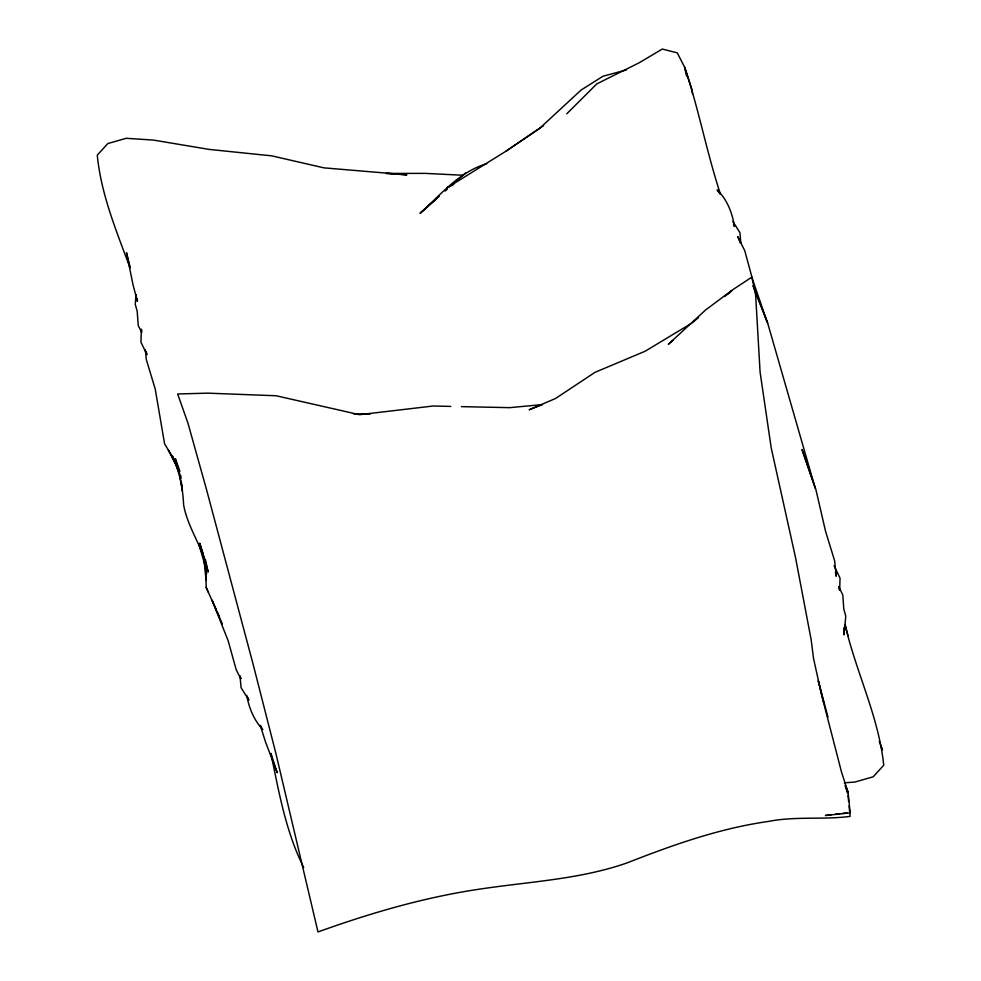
<?xml version="1.0" encoding="UTF-8"?>
<svg xmlns="http://www.w3.org/2000/svg" width="981" height="981" viewBox="0 0 981 981"><rect width="100%" height="100%" fill="white"/><g stroke="black" fill="none" stroke-linecap="round" stroke-linejoin="round"><path stroke-width="1.47" d="M839.675 589.753L840.043 578.177L834.071 565.73M136.126 294.717L135.231 304.196L137.217 311.382L138.223 325.422L141.705 332.571M566.773 113.796L596.791 83.9L639.281 62.723L662.285 49.05L677.282 52.864L684.628 67.211L692.046 89.847L692.537 94.139M436.496 198.738L420.211 213.159C440.653 194.827 459.243 171.7 486.637 163.79M420.211 213.159L424.736 209.149M427.005 207.138L439.463 196.09M445.129 191.074L447.397 189.063M451.922 185.041L454.191 183.03M456.459 181.031L465.521 172.987M672.941 340.407L668.331 344.294L705.486 310.082L731.973 290.241L751.851 277.12L755.64 294.95L760.067 371.934L771.201 447.863L795.517 557.49L811.177 639.87L813.556 658.57L821.661 695.186L841.551 772.194L848.099 792.415L850.159 812.881L825.413 815.493L831.14 814.782M728.245 293.748L731.703 290.842L724.591 296.569M698.533 317.611L691.433 323.35L645.13 351.235L595.013 372.326L555.589 398.47L529.127 409.788L542.395 404.601L509.605 407.655L461.34 406.637M453.7 184.453L446.919 187.935L506.11 151.111L543.548 125.654M506.11 151.111L539.857 128.168L581.071 90.068L603.008 76.224L626.503 69.921M835.444 814.242L839.736 813.715M842.605 813.359L846.91 812.832M844.298 782.813L854.807 782.065L873.176 776.793L883.722 765.241C878.804 716.731 855.935 672.059 845.107 624.725M353.491 413.847L370.033 414.141M450.782 406.416L433.234 405.999L359.438 414.693L276.164 395.76L207.592 393.148L177.659 393.994L187.911 422.995L206.341 488.918L253.11 664.223L275.894 753.42L317.991 931.95C371.051 912.857 425.239 897.014 481.168 888.909C529.838 881.612 579.894 879.344 626.7 863.035C672.684 845.021 719.527 828.295 768.65 821.404C795.689 816.069 823.034 819.932 850.098 816.4L849.068 805.928M463.314 175.268L425.251 173.379L386.183 173.416L406.907 174.851L323.902 167.849L271.774 155.856L209.247 149.419L153.392 140.087L126.193 138.296L107.824 143.557L97.278 155.108C100.994 194.177 116.481 231.295 130.081 267.85M262.859 729.521C254.091 720.581 248.818 707.608 246.807 695.406M720.029 194.005L717.136 189.897C726.97 199.204 732.549 213.233 734.352 226.452L733.469 223.987M261.694 727.375L260.247 725.315L265.495 741.881L277.231 772.783L270.928 753.408C278.886 792.035 285.9 832.023 303.718 867.486M732.917 221.534L739.907 232.62L740.851 243.03M205.336 559.182L208.205 572.082L199.719 543.131L203.864 557C197.242 539.489 186.954 523.449 183.606 504.798C182.907 488.048 179.376 471.26 172.349 456.03L179.265 472.781L174.863 461.18L164.563 443.743L155.243 389.126L146.304 359.512L145.347 349.714M174.863 461.18L168.413 450.132L178.052 469.126M240.664 678.607L236.176 669.631L228.193 640.863L212.092 600.225L216.384 609.839M202.748 552.266L198.824 544.173L205.703 567.619L206.525 573.959L203.398 556.055L205.421 566.172L204.98 563.388M222.356 623.904L206.182 587.374L205.703 567.619L206.01 579.845L203.95 559.342M844.997 785.585L848.099 792.415L845.659 786.443L847.351 792.881M217.623 612.585L219.462 616.706M753.138 285.912L767.645 323.031L815.285 488.379L802.017 449.494L815.91 489.605L825.548 531.273L834.647 560.85L836.192 576.252L835.395 572.303M175.427 462.517L178.297 469.176M206.182 587.374L208.095 591.972M241.068 678.46L239.977 675.823L241.093 687.73L248.855 700.054L247.972 697.589M740.459 243.202L737.773 236.617L744.775 250.719L752.586 279.499L766.811 321.118M880.73 745.646L882.446 749.84L879.27 741.403M753.175 285.974L767.645 323.031M179.94 471.236L175.378 458.826L179.548 473.112L182.38 491.04L181.485 482.529M720.336 193.76C706.614 152.092 698.68 108.781 684.628 67.211L686.553 76.028M823.66 702.114L818.264 680.839L827.964 717.172M845.058 624.529L848.001 635.7M129.946 266.489L126.512 252.706L132.999 284.649L137.401 301.4L137.242 298.396M146.377 351.995L146.905 354.632L140.957 342.173L141.374 329.15L141.828 331.455M839.393 590.047L838.718 586.589L842.777 594.927L843.783 608.968L845.769 616.154L844.077 634.915L843.856 627.656M180.749 475.442L181.044 478.287M848.038 795.456L848.626 801.44"/></g></svg>
